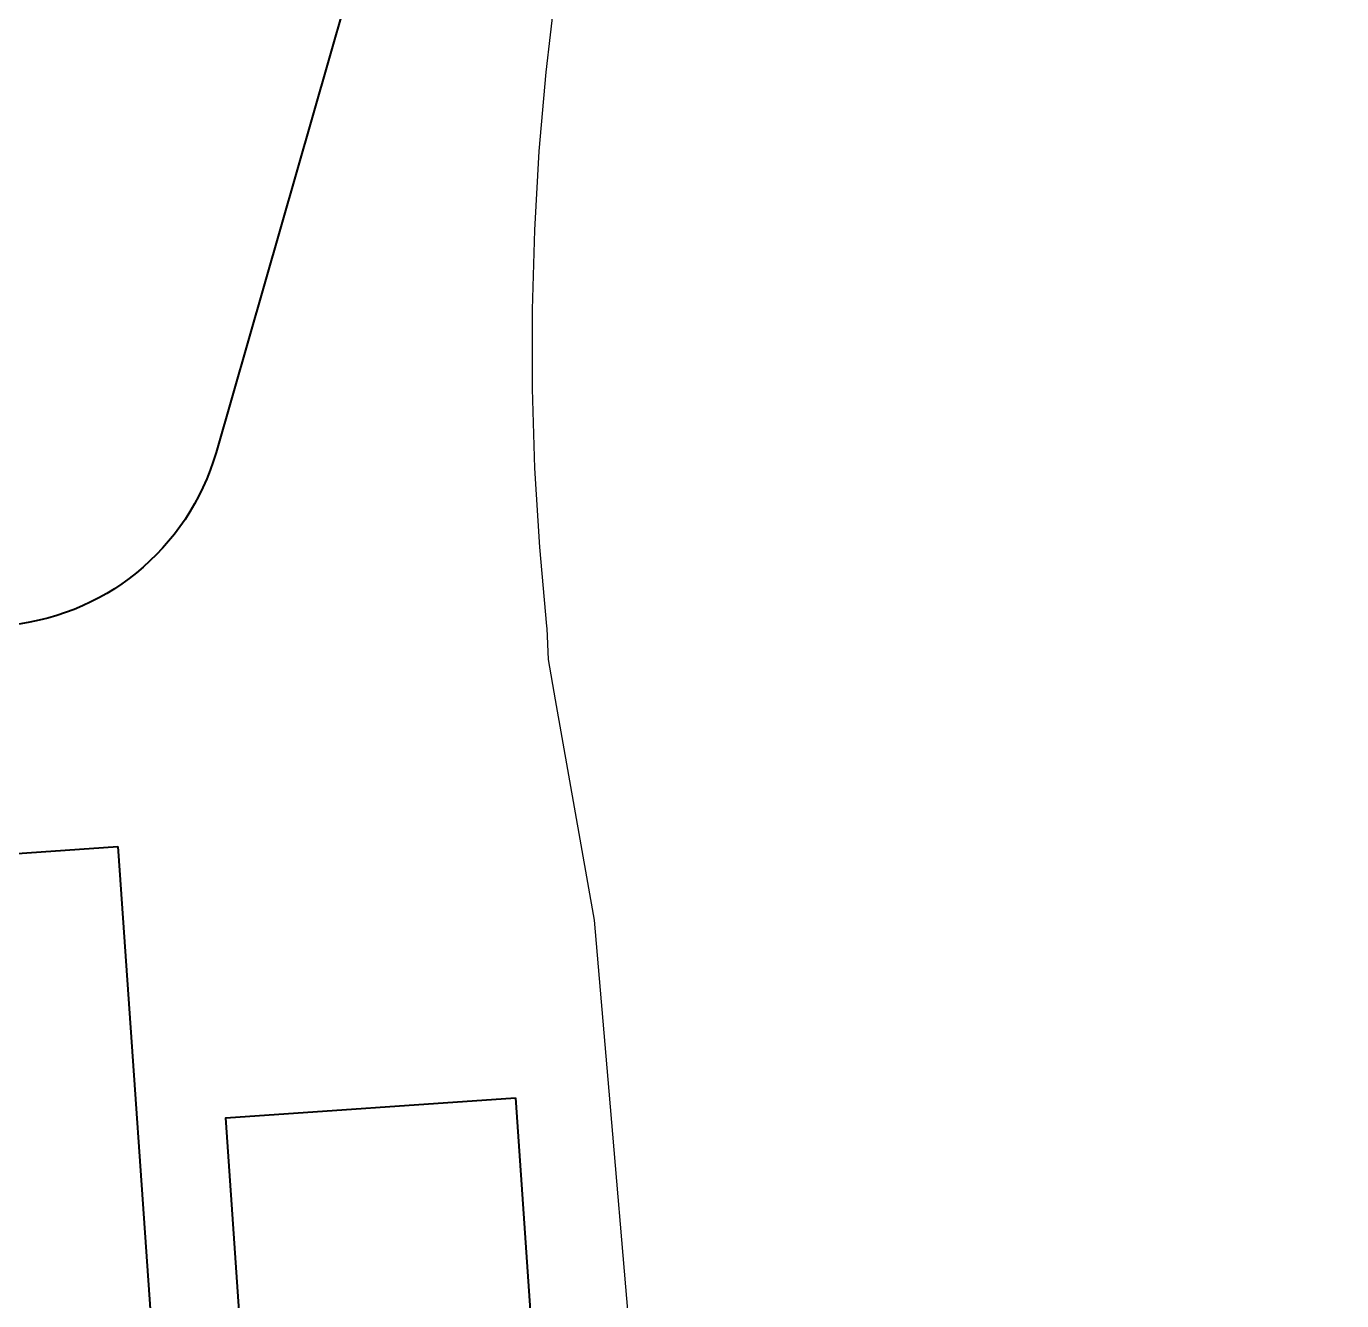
# Model space of a CAD drawing. Header units: millimetres. Extents: x 832508 to 836017, y 816085 to 819654.
# Drawn here: x 835276.3 to 835385.7, y 818043.4 to 818149.4 of the extents above; entities that cross this region are included whole.
import ezdxf

# ---------------------------------------------------------------- set-up
doc = ezdxf.new("R2010")
doc.units = ezdxf.units.MM
doc.header["$LTSCALE"] = 10
doc.linetypes.add('HIDDEN', pattern=[9.525, 6.35, -3.175])
doc.layers.add('DLN030_1', color=1, linetype='Continuous')
doc.layers.add('DLN_140', color=1, linetype='Continuous', lineweight=5)
doc.layers.add('DW-TITLE', color=7, linetype='Continuous', lineweight=0)
doc.styles.get("Standard").update_dxf_attribs({"font": 'arial.ttf'})
doc.dimstyles.new('ISO-25', dxfattribs={"dimtxt": 2.5, "dimasz": 2.5, "dimexe": 1.25, "dimexo": 0.625, "dimtad": 1, "dimdec": 3, "dimdsep": 46, "dimtxsty": 'Standard', "dimcen": 2.5, "dimadec": 4, "dimazin": 0, "dimtfac": 1, "dimtdec": 3, "dimtmove": 2, "dimatfit": 3, "dimfxl": 0, "dimarcsym": 0})

# ---------------------------------------------------------------- blocks, each defined once
blk = doc.blocks.new('*D29')
at = {"layer": 'Defpoints', "color": 0}
for p in [(834415.7, 817921.93), (834411.59, 817916.81), (834435.92, 817897.31)]:
    blk.add_point(p, dxfattribs=at)
at = {"layer": 'DLN030_1', "color": 0, "linetype": 'Continuous', "lineweight": -2}
for p, q in [((834802.44, 818404.52), (835197.4, 818897.36)), ((834826.77, 818385.02), (835221.72, 818877.86)), ((834440.03, 817902.44), (834415.7, 817921.93))]:
    blk.add_line(p, q, dxfattribs=at)
at = {"layer": 'DLN030_1', "color": 0, "insert": (835796.63, 819620.17), "char_height": 2.5, "attachment_point": 5, "rotation": 321.2916}
blk.add_mtext('30 m', dxfattribs=at)
blk = doc.blocks.new('*D31')
at = {"layer": 'Defpoints', "color": 0}
for p in [(834378.92, 817951.41), (834374.81, 817946.29), (834399.03, 817926.87)]:
    blk.add_point(p, dxfattribs=at)
at = {"layer": 'DLN030_1', "color": 0, "linetype": 'Continuous', "lineweight": -2}
for p, q in [((834765.66, 818434), (835160.61, 818926.84)), ((834789.88, 818414.59), (835184.84, 818907.42)), ((834403.14, 817932), (834378.92, 817951.41))]:
    blk.add_line(p, q, dxfattribs=at)
at = {"layer": 'DLN030_1', "color": 0, "insert": (835759.79, 819649.69), "char_height": 2.5, "attachment_point": 5, "rotation": 321.2916}
blk.add_mtext('30 m', dxfattribs=at)
blk = doc.blocks.new('Key_Plan')
at = {"layer": 'DW-TITLE', "linetype": 'Continuous', "lineweight": 30, "flags": 128}
blk.add_lwpolyline([(51.6737, -14.1865, -0.414214), (52.4352, -13.3104), (56.2287, -13.0453, -0.520567), (57.0749, -14.0903), (56.3694, -16.5504, -0.315299), (55.3295, -17.3925), (52.7333, -17.5739, -0.414214), (51.8572, -16.8124)], format="xyb", close=True, dxfattribs=at)
at = {"layer": 'DW-TITLE', "linetype": 'Continuous', "lineweight": 30}
for points in [[(55.8913, -18.4647), (56.0841, -21.2227), (53.8949, -21.3758), (53.702, -18.6177)], [(57.8244, -19.6864), (57.9228, -21.0942), (56.515, -21.1926), (56.4166, -19.7848)]]:
    blk.add_lwpolyline(points, close=True, dxfattribs=at)

msp = doc.modelspace()

# ---------------------------------------------------------------- linework, layer by layer
at = {"layer": 'DLN_140', "color": 6, "linetype": 'HIDDEN', "ltscale": 200}
msp.add_lwpolyline([(835237.7358, 818010.7625), (835327.9945, 818023.0224), (835326.8244, 818036.7561), (835324.7691, 818060.8689), (835323.5576, 818075.0886), (835320.3144, 818093.409), (835319.7328, 818096.7853), (835319.6007, 818099.3453), (835319.578, 818099.5385), (835318.9895, 818106.1077), (835318.5962, 818112.6916), (835318.3961, 818119.2834), (835318.3882, 818125.8792), (835318.5755, 818132.472), (835318.955, 818139.0559), (835319.5278, 818145.627), (835320.2927, 818152.1774)], dxfattribs=at)

# ---------------------------------------------------------------- block references
at = {"xscale": 17.11398530192622, "yscale": 17.11398530192622, "zscale": 17.11398530192622}
msp.add_blockref('Key_Plan', (834327.3597, 818397.2368), dxfattribs=at)

# ---------------------------------------------------------------- dimensions: what is measured, and where the dimension line sits
at = {"layer": 'DLN030_1'}
dim = msp.add_linear_dim(base=(834378.9168, 817951.4122), p1=(834399.0308, 817926.8731), p2=(834374.808, 817946.2851), angle=321.291636, text='30 m', dimstyle='ISO-25', override={"dimscale": 1000, "dimtxt": 0.0025, "dimasz": 0.0015, "dimfxl": 15, "dimarcsym": 2}, dxfattribs=at)
dim.commit()
dim.dimension.update_dxf_attribs({"geometry": '*D31', "text_midpoint": (835759.7945, 819649.6947)})
dim = msp.add_aligned_dim(p1=(834435.9183, 817897.3118), p2=(834411.5932, 817916.8058), distance=-6.5703, text='30 m', dimstyle='ISO-25', override={"dimscale": 1000, "dimtxt": 0.0025, "dimasz": 0.0015, "dimfxl": 15, "dimarcsym": 2}, dxfattribs=at)
dim.commit()
dim.dimension.update_dxf_attribs({"geometry": '*D29', "text_midpoint": (835796.6308, 819620.1744)})

doc.saveas('drawing.dxf')
